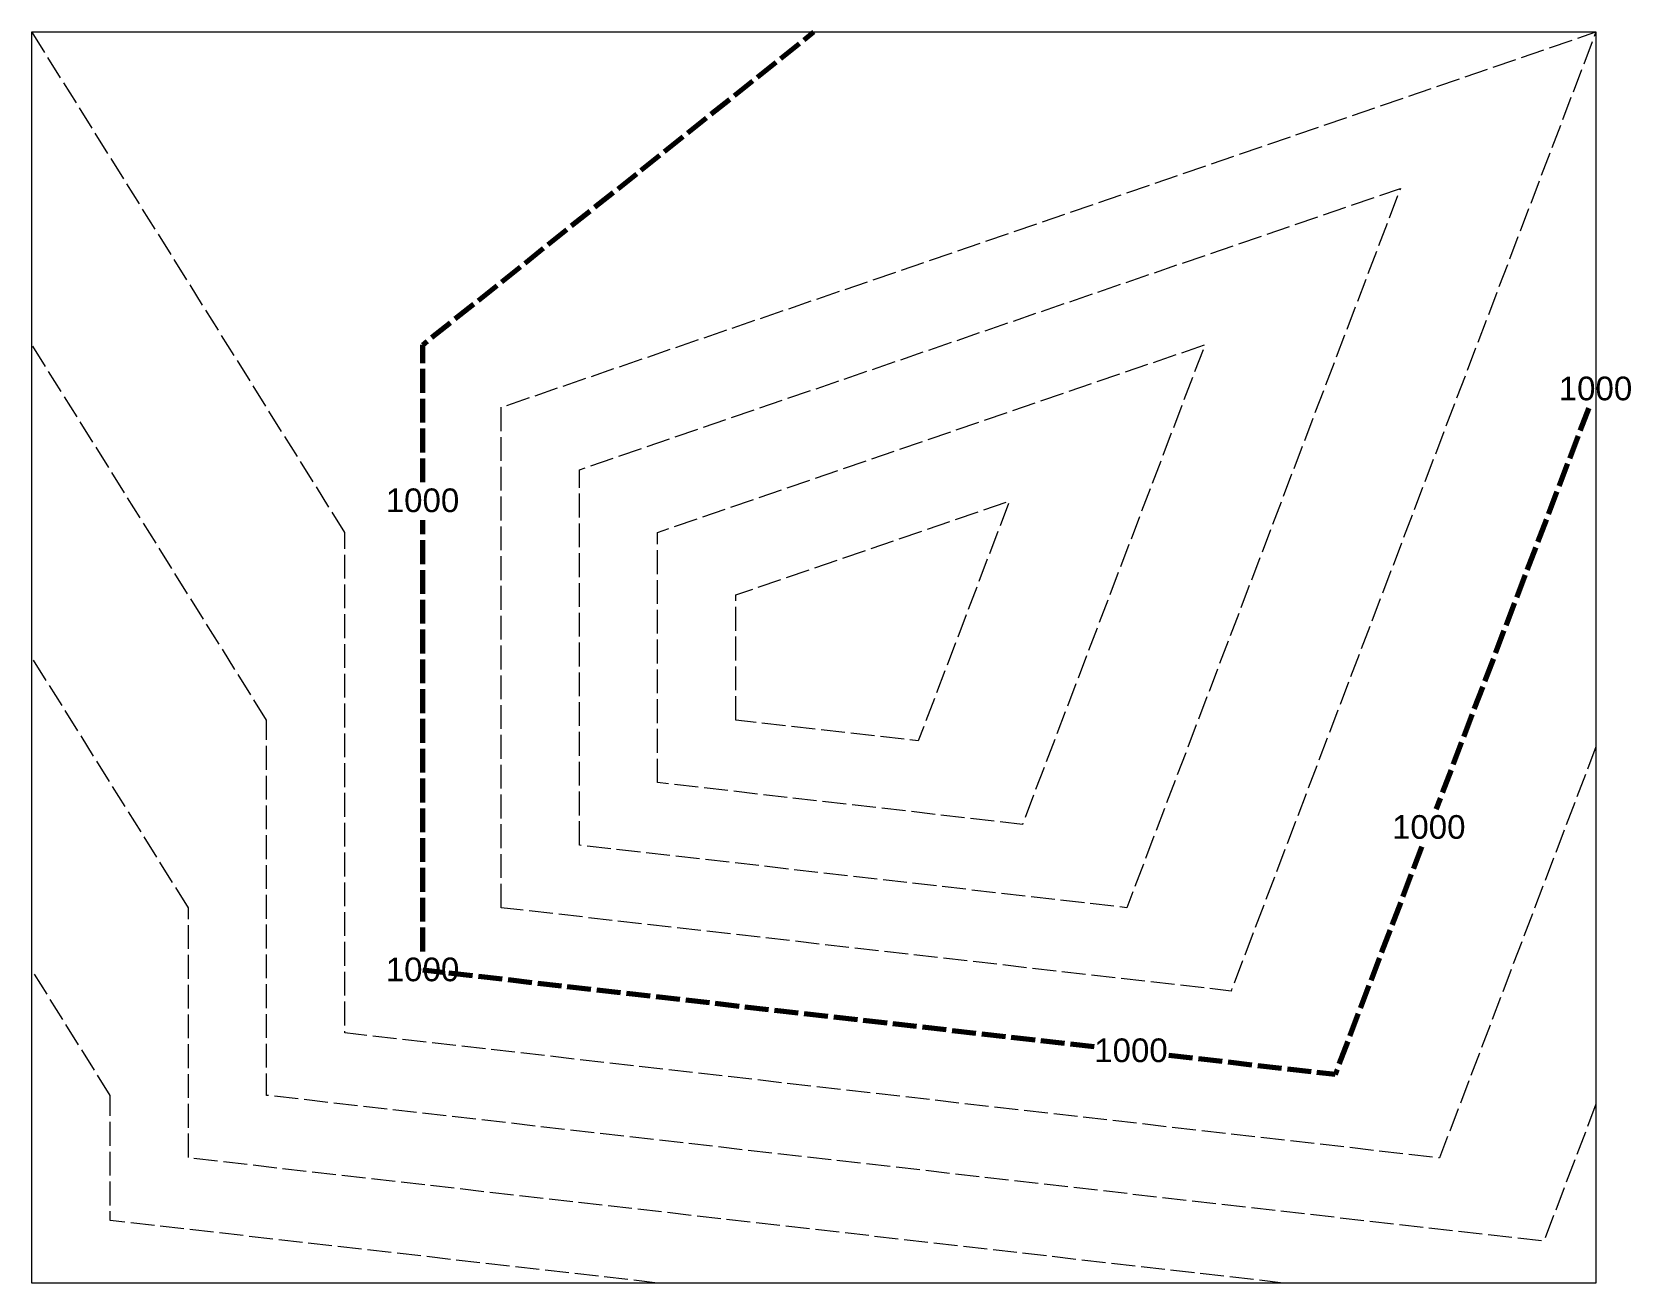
# Model space of a CAD drawing. Header units: millimetres. Extents: x 0 to 10224, y 0 to 8000.
import ezdxf

# ---------------------------------------------------------------- set-up
doc = ezdxf.new("R2010")
doc.units = ezdxf.units.MM
doc.header["$LTSCALE"] = 50
doc.linetypes.add('ISO-02 Dashed', pattern=[3.81, 3.048, -0.762])
doc.layers.add('None', color=7, linetype='Continuous', lineweight=5)
doc.styles.add('Arial', font='Arial.ttf')

# ---------------------------------------------------------------- blocks, each defined once
blk = doc.blocks.new('Group')
at = {"layer": 'None', "color": 89, "linetype": 'ISO-02 Dashed', "lineweight": 5, "true_color": 0x336633, "transparency": 33554687}
for p, q in [((2000, 4800), (0, 8000)), ((1500, 3600), (0, 6000)), ((1000, 2400), (0, 4000)), ((500, 1200), (0, 2000))]:
    blk.add_line(p, q, dxfattribs=at)
at = {"layer": 'None', "color": 89, "linetype": 'ISO-02 Dashed', "lineweight": 70, "true_color": 0x336633, "transparency": 33554687}
for p, q in [((9954, 5594), (8979, 3031)), ((2500, 2121), (2500, 4879)), ((6792, 1510), (2500, 2000))]:
    blk.add_line(p, q, dxfattribs=at)
at = {"layer": 'None', "color": 89, "linetype": 'ISO-02 Dashed', "lineweight": 70, "true_color": 0x336633, "transparency": 33554687, "flags": 128}
for points in [[(2500, 5121), (2500, 6000), (5000, 8000)], [(8887, 2790), (8333, 1333), (7267, 1455)]]:
    blk.add_lwpolyline(points, dxfattribs=at)
at = {"layer": 'None', "color": 89, "linetype": 'ISO-02 Dashed', "lineweight": 5, "true_color": 0x336633, "transparency": 33554687, "flags": 128}
for points in [[(3000, 2400), (3000, 5600), (10000, 8000), (7667, 1867), (3000, 2400)], [(3500, 2800), (3500, 5200), (8750, 7000), (7000, 2400), (3500, 2800)], [(4000, 3200), (4000, 4800), (7500, 6000), (6333, 2933), (4000, 3200)], [(4500, 3600), (4500, 4400), (6250, 5000), (5667, 3467), (4500, 3600)]]:
    blk.add_lwpolyline(points, close=True, dxfattribs=at)
for points in [[(10000, 3429), (9000, 800), (2000, 1600), (2000, 4800)], [(10000, 1143), (9667, 267), (1500, 1200), (1500, 3600)], [(8000, 0), (1000, 800), (1000, 2400)], [(4000, 0), (500, 400), (500, 1200)]]:
    blk.add_lwpolyline(points, dxfattribs=at)
at = {"layer": 'None', "color": 7, "transparency": 33554687, "char_height": 151.3, "attachment_point": 1, "line_spacing_factor": 0.960695, "style": 'Arial'}
for insert in [(9762, 5796), (2262, 5081), (8696, 2992), (2262, 2081), (6792, 1564)]:
    blk.add_mtext('1000', dxfattribs=dict(at, insert=insert))
blk = doc.blocks.new('Site Model Opacity Container')
at = {"color": 255, "linetype": 'Continuous', "lineweight": 5, "transparency": 33554687}
blk.add_wipeout([(10000, 8000), (10000, 0), (0, 0), (0, 8000)], dxfattribs=at).dxf.layer = 'None'
at = {"layer": 'None', "color": 31, "linetype": 'Continuous', "lineweight": 5, "true_color": 0xe0cb9d, "transparency": 33554687, "flags": 128}
blk.add_lwpolyline([(10000, 8000), (10000, 0), (0, 0), (0, 8000)], close=True, dxfattribs=at)
at = {"layer": 'None', "color": 7, "transparency": 33554687}
blk.add_blockref('Group', (0, 0), dxfattribs=at)
blk = doc.blocks.new('Site Model (2D)')
at = {"layer": 'None', "color": 31, "true_color": 0xe0cb9d, "transparency": 33554687}
blk.add_blockref('Site Model Opacity Container', (0, 0), dxfattribs=at)
at = {"layer": 'None', "color": 0, "flags": 1}
for tag in ['IFC_UUID', 'instanceID']:
    blk.add_attdef(tag, (0, 0), '', height=0.18, dxfattribs=at)

msp = doc.modelspace()

# ---------------------------------------------------------------- block references
at = {"layer": 'None', "color": 31, "true_color": 0xe0cb9d, "transparency": 33554687}
msp.add_blockref('Site Model (2D)', (0, 0), dxfattribs=at)

doc.saveas('drawing.dxf')
